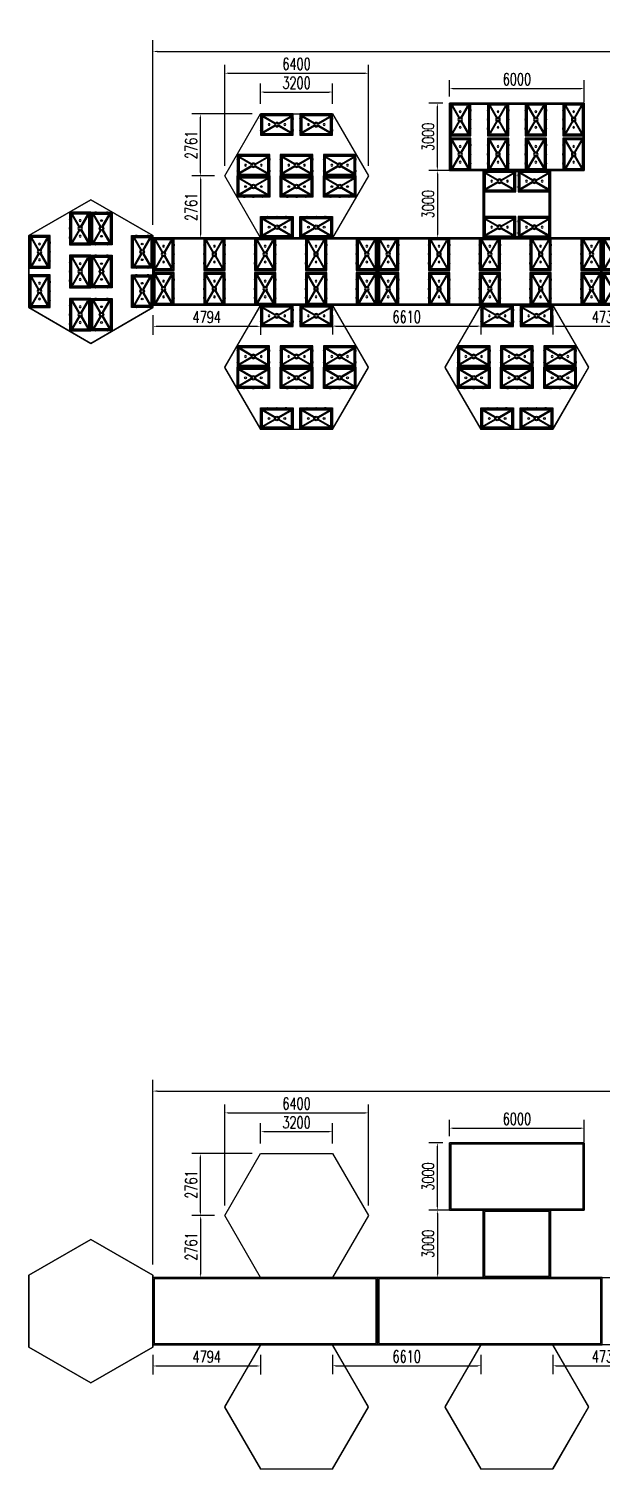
# Model space of a CAD drawing. Header units: millimetres. Extents: x -1825427 to -664413, y 1443096 to 1668257.
# Drawn here: x -1141171 to -1115648, y 1446096 to 1510284 of the extents above; entities that cross this region are included whole.
import ezdxf

# ---------------------------------------------------------------- set-up
doc = ezdxf.new("R2010")
doc.units = ezdxf.units.MM
doc.header["$LTSCALE"] = 10
doc.layers.get('DEFPOINTS').update_dxf_attribs({"linetype": 'CONTINUOUS'})
doc.layers.add('W-FLOAT_BOWL浮筒', color=253, linetype='CONTINUOUS')
doc.layers.add('W-STEEL_FRAME钢架', color=3, linetype='CONTINUOUS')
doc.styles.add('STANDARD_T3', font='simplex.shx', dxfattribs={"width": 0.7, "bigfont": 'gbcbig.shx'})
doc.dimstyles.new('W&&150', dxfattribs={"dimtxt": 525, "dimasz": 150, "dimexe": 375, "dimexo": 450, "dimgap": 150, "dimtad": 1, "dimdec": 0, "dimzin": 0, "dimdsep": 46, "dimtxsty": 'STANDARD_T3', "dimcen": 0.09, "dimclrd": 1, "dimclre": 1, "dimclrt": 7, "dimazin": 2, "dimtfac": 1, "dimtdec": 0, "dimtix": 1, "dimtmove": 2, "dimatfit": 3, "dimfxl": 100, "dimtolj": 1, "dimtzin": 0, "dimarcsym": 0})
doc.dimstyles.new('W&&200', dxfattribs={"dimtxt": 700, "dimasz": 200, "dimexe": 500, "dimexo": 600, "dimgap": 200, "dimtad": 1, "dimdec": 0, "dimzin": 0, "dimdsep": 46, "dimtxsty": 'STANDARD_T3', "dimcen": 0.09, "dimclrd": 1, "dimclre": 1, "dimclrt": 7, "dimazin": 2, "dimtfac": 1, "dimtdec": 0, "dimtix": 1, "dimtmove": 2, "dimatfit": 3, "dimfxl": 100, "dimtolj": 1, "dimtzin": 0, "dimarcsym": 0})

# ---------------------------------------------------------------- blocks, each defined once
blk = doc.blocks.new('DFX')
at = {"layer": 'W-FLOAT_BOWL浮筒'}
for p, q in [((0, 0), (1450, 0)), ((325, 0), (305, 0)), ((735, 0), (715, 0)), ((1125, 0), (1145, 0)), ((0, -205), (0, -225)), ((630, -443), (116, -146)), ((630, -507), (116, -804)), ((650, -409), (136, -111)), ((650, -409), (136, -111)), ((650, -541), (136, -839)), ((650, -541), (136, -839)), ((800, -409), (1314, -111)), ((800, -409), (1314, -111)), ((800, -541), (1314, -839)), ((800, -541), (1314, -839)), ((820, -443), (1334, -146)), ((820, -507), (1334, -804)), ((1450, -205), (1450, -225)), ((0, -725), (0, -745)), ((325, -950), (305, -950)), ((735, -950), (715, -950)), ((1125, -950), (1145, -950)), ((1450, -725), (1450, -745))]:
    blk.add_line(p, q, dxfattribs=at)
for points in [[(0, 0), (1450, 0), (1450, -950), (0, -950)], [(40, -40), (1410, -40), (1410, -910), (40, -910)], [(85, -85), (1365, -85), (1365, -865), (85, -865)]]:
    blk.add_lwpolyline(points, close=True, dxfattribs=at)
for points in [[(350, 0), (350, -39, -0.605909), (280, -39), (280, 0), (305, 0), (305, -20, 1.050157), (325, -20), (325, 0), (350, 0)], [(760, 0), (760, -39, -0.605909), (690, -39), (690, 0), (715, 0), (715, -20, 1.050157), (735, -20), (735, 0), (760, 0)], [(1100, 0), (1100, -39, 0.605909), (1170, -39), (1170, 0), (1145, 0), (1145, -20, -1.050157), (1125, -20), (1125, 0), (1100, 0)], [(0, -180), (39, -180, -0.605909), (39, -250), (0, -250), (0, -225), (20, -225, 1.050157), (20, -205), (0, -205), (0, -180)], [(1450, -180), (1411, -180, 0.605909), (1411, -250), (1450, -250), (1450, -225), (1430, -225, -1.050157), (1430, -205), (1450, -205), (1450, -180)], [(0, -700), (39, -700, -0.605909), (39, -770), (0, -770), (0, -745), (20, -745, 1.050157), (20, -725), (0, -725), (0, -700)], [(350, -950), (350, -911, 0.605909), (280, -911), (280, -950), (305, -950), (305, -930, -1.050157), (325, -930), (325, -950), (350, -950)], [(760, -950), (760, -911, 0.605909), (690, -911), (690, -950), (715, -950), (715, -930, -1.050157), (735, -930), (735, -950), (760, -950)], [(1100, -950), (1100, -911, -0.605909), (1170, -911), (1170, -950), (1145, -950), (1145, -930, 1.050157), (1125, -930), (1125, -950), (1100, -950)], [(1450, -700), (1411, -700, 0.605909), (1411, -770), (1450, -770), (1450, -745), (1430, -745, -1.050157), (1430, -725), (1450, -725), (1450, -700)]]:
    blk.add_lwpolyline(points, format="xyb", dxfattribs=at)
for centre, radius in [((375, -475), 40), ((725, -475), 100), ((725, -475), 60), ((1075, -475), 40)]:
    blk.add_circle(centre, radius, dxfattribs=at)
for centre, start, end in [((126, -129), 59.97711, 239.97711), ((1324, -129), 300.02289, 120.02289), ((126, -821), 120.02289, 300.02289), ((1324, -821), 239.97711, 59.97711)]:
    blk.add_arc(centre, 20, start, end, dxfattribs=at)
blk = doc.blocks.new('*U1917')
at = {"layer": 'W-FLOAT_BOWL浮筒', "xscale": -1, "rotation": 270}
for p in [(475, 50, -917003000), (475, -1500, 917003000)]:
    blk.add_blockref('DFX', p, dxfattribs=at)
blk = doc.blocks.new('*U1918')
at = {"layer": 'W-STEEL_FRAME钢架', "color": 0, "linetype": 'ByBlock', "lineweight": -2, "transparency": 16777216}
for p in [(0, 0), (2262, 0), (4524, 0), (6786, 0), (9048, 0)]:
    blk.add_blockref('*U1917', p, dxfattribs=at)
blk = doc.blocks.new('*U1919')
at = {"layer": 'W-FLOAT_BOWL浮筒', "xscale": -1, "rotation": 270}
for p in [(475, 50, -917003000), (475, -1500, 917003000)]:
    blk.add_blockref('DFX', p, dxfattribs=at)
blk = doc.blocks.new('*U1920')
at = {"layer": 'W-STEEL_FRAME钢架', "color": 0, "linetype": 'ByBlock', "lineweight": -2, "transparency": 16777216}
for p in [(0, 0), (2262, 0), (4524, 0), (6786, 0), (9048, 0)]:
    blk.add_blockref('*U1919', p, dxfattribs=at)
blk = doc.blocks.new('*U1921')
at = {"layer": 'W-FLOAT_BOWL浮筒', "xscale": -1, "rotation": 270}
for p in [(475, 50, -917003000), (475, -1500, 917003000)]:
    blk.add_blockref('DFX', p, dxfattribs=at)
blk = doc.blocks.new('*U1922')
at = {"layer": 'W-STEEL_FRAME钢架', "color": 0, "linetype": 'ByBlock', "lineweight": -2, "transparency": 16777216}
for p in [(0, 0), (2262, 0), (4524, 0), (6786, 0), (9048, 0)]:
    blk.add_blockref('*U1921', p, dxfattribs=at)
blk = doc.blocks.new('*U1906')
at = {"layer": 'W-FLOAT_BOWL浮筒', "xscale": -1, "rotation": 270}
for p in [(475, 50, -917003000), (475, -1500, 917003000)]:
    blk.add_blockref('DFX', p, dxfattribs=at)
blk = doc.blocks.new('*U1907')
at = {"layer": 'W-STEEL_FRAME钢架', "color": 0, "linetype": 'ByBlock', "lineweight": -2, "transparency": 16777216}
for p in [(0, 0), (2050, 0)]:
    blk.add_blockref('*U1906', p, dxfattribs=at)
blk = doc.blocks.new('*U1908')
at = {"layer": 'W-FLOAT_BOWL浮筒', "xscale": -1, "rotation": 270}
for p in [(475, 50, -917003000), (475, -1500, 917003000)]:
    blk.add_blockref('DFX', p, dxfattribs=at)
blk = doc.blocks.new('*U1909')
at = {"layer": 'W-STEEL_FRAME钢架', "color": 0, "linetype": 'ByBlock', "lineweight": -2, "transparency": 16777216}
for p in [(0, 0), (1683, 0), (3366, 0), (5049, 0)]:
    blk.add_blockref('*U1908', p, dxfattribs=at)
blk = doc.blocks.new('*D2070')
at = {"layer": 'DEFPOINTS', "color": 0, "transparency": 16777216}
for p in [(-1075648, 1509274), (-1135648, 1500947, -1834000151), (-1075648, 1500657, 5849)]:
    blk.add_point(p, dxfattribs=at)
at = {"layer": 'W-STEEL_FRAME钢架', "color": 1, "lineweight": -2, "transparency": 16777216}
for p, q in [((-1135648, 1501547), (-1135648, 1509774)), ((-1075648, 1501257), (-1075648, 1509774)), ((-1135448, 1509274), (-1075848, 1509274))]:
    blk.add_line(p, q, dxfattribs=at)
at = {"layer": 'W-STEEL_FRAME钢架', "color": 1, "transparency": 16777216}
for points in [[(-1135448, 1509308), (-1135448, 1509241), (-1135648, 1509274)], [(-1075848, 1509308), (-1075848, 1509241), (-1075648, 1509274)]]:
    blk.add_solid(points, dxfattribs=at)
at = {"layer": 'W-STEEL_FRAME钢架', "color": 7, "transparency": 16777216, "insert": (-1105648, 1509824), "char_height": 700, "attachment_point": 5, "style": 'STANDARD_T3'}
blk.add_mtext('\\A1;60000', dxfattribs=at)
blk = doc.blocks.new('*D2036')
at = {"layer": 'DEFPOINTS', "color": 0, "transparency": 16777216}
for p in [(-1127652, 1507466), (-1130853, 1506489, 5849), (-1127652, 1506489, 5849)]:
    blk.add_point(p, dxfattribs=at)
at = {"layer": 'W-STEEL_FRAME钢架', "color": 1, "lineweight": -2, "transparency": 16777216}
for p, q in [((-1130853, 1506939), (-1130853, 1507841)), ((-1127652, 1506939), (-1127652, 1507841)), ((-1130703, 1507466), (-1127802, 1507466))]:
    blk.add_line(p, q, dxfattribs=at)
at = {"layer": 'W-STEEL_FRAME钢架', "color": 1, "transparency": 16777216}
for points in [[(-1130703, 1507491), (-1130703, 1507441), (-1130853, 1507466)], [(-1127802, 1507491), (-1127802, 1507441), (-1127652, 1507466)]]:
    blk.add_solid(points, dxfattribs=at)
at = {"layer": 'W-STEEL_FRAME钢架', "color": 7, "transparency": 16777216, "insert": (-1129253, 1507878), "char_height": 525, "attachment_point": 5, "style": 'STANDARD_T3'}
blk.add_mtext('\\A1;3200', dxfattribs=at)
blk = doc.blocks.new('*D2071')
at = {"layer": 'DEFPOINTS', "color": 0, "transparency": 16777216}
for p in [(-1133534, 1506489), (-1130776, 1506489, 5849), (-1132452, 1503728, 5849)]:
    blk.add_point(p, dxfattribs=at)
at = {"layer": 'W-STEEL_FRAME钢架', "color": 1, "lineweight": -2, "transparency": 16777216}
for p, q in [((-1131226, 1506489), (-1133909, 1506489)), ((-1133534, 1503878), (-1133534, 1506339)), ((-1132902, 1503728), (-1133909, 1503728))]:
    blk.add_line(p, q, dxfattribs=at)
at = {"layer": 'W-STEEL_FRAME钢架', "color": 1, "transparency": 16777216}
for points in [[(-1133559, 1506339), (-1133509, 1506339), (-1133534, 1506489)], [(-1133559, 1503878), (-1133509, 1503878), (-1133534, 1503728)]]:
    blk.add_solid(points, dxfattribs=at)
at = {"layer": 'W-STEEL_FRAME钢架', "color": 7, "transparency": 16777216, "insert": (-1133947, 1505109), "char_height": 525, "attachment_point": 5, "rotation": 90, "style": 'STANDARD_T3'}
blk.add_mtext('\\A1;2761', dxfattribs=at)
blk = doc.blocks.new('*D2072')
at = {"layer": 'DEFPOINTS', "color": 0, "transparency": 16777216}
for p in [(-1132452, 1503728, 5849), (-1133534, 1500967), (-1130727, 1500967, 5849)]:
    blk.add_point(p, dxfattribs=at)
at = {"layer": 'W-STEEL_FRAME钢架', "color": 1, "lineweight": -2, "transparency": 16777216}
for p, q in [((-1132902, 1503728), (-1133909, 1503728)), ((-1133534, 1503578), (-1133534, 1501117)), ((-1131177, 1500967), (-1133909, 1500967))]:
    blk.add_line(p, q, dxfattribs=at)
at = {"layer": 'W-STEEL_FRAME钢架', "color": 1, "transparency": 16777216}
for points in [[(-1133559, 1503578), (-1133509, 1503578), (-1133534, 1503728)], [(-1133559, 1501117), (-1133509, 1501117), (-1133534, 1500967)]]:
    blk.add_solid(points, dxfattribs=at)
at = {"layer": 'W-STEEL_FRAME钢架', "color": 7, "transparency": 16777216, "insert": (-1133947, 1502348), "char_height": 525, "attachment_point": 5, "rotation": 90, "style": 'STANDARD_T3'}
blk.add_mtext('\\A1;2761', dxfattribs=at)
blk = doc.blocks.new('*D2073')
at = {"layer": 'DEFPOINTS', "color": 0, "transparency": 16777216}
for p in [(-1120942, 1503967, 5849), (-1122985, 1500967), (-1120928, 1500967, 5849)]:
    blk.add_point(p, dxfattribs=at)
at = {"layer": 'W-STEEL_FRAME钢架', "color": 1, "lineweight": -2, "transparency": 16777216}
for p, q in [((-1121392, 1503967), (-1123360, 1503967)), ((-1122985, 1503817), (-1122985, 1501117)), ((-1121378, 1500967), (-1123360, 1500967))]:
    blk.add_line(p, q, dxfattribs=at)
at = {"layer": 'W-STEEL_FRAME钢架', "color": 1, "transparency": 16777216}
for points in [[(-1123010, 1503817), (-1122960, 1503817), (-1122985, 1503967)], [(-1123010, 1501117), (-1122960, 1501117), (-1122985, 1500967)]]:
    blk.add_solid(points, dxfattribs=at)
at = {"layer": 'W-STEEL_FRAME钢架', "color": 7, "transparency": 16777216, "insert": (-1123397, 1502467), "char_height": 525, "attachment_point": 5, "rotation": 90, "style": 'STANDARD_T3'}
blk.add_mtext('\\A1;3000', dxfattribs=at)
blk = doc.blocks.new('*D2074')
at = {"layer": 'DEFPOINTS', "color": 0, "transparency": 16777216}
for p in [(-1122985, 1506967), (-1122297, 1506967, 5849), (-1122376, 1503967)]:
    blk.add_point(p, dxfattribs=at)
at = {"layer": 'W-STEEL_FRAME钢架', "color": 1, "lineweight": -2, "transparency": 16777216}
for p, q in [((-1122747, 1506967), (-1123360, 1506967)), ((-1122985, 1504117), (-1122985, 1506817)), ((-1122826, 1503967), (-1123360, 1503967))]:
    blk.add_line(p, q, dxfattribs=at)
at = {"layer": 'W-STEEL_FRAME钢架', "color": 1, "transparency": 16777216}
for points in [[(-1123010, 1506817), (-1122960, 1506817), (-1122985, 1506967)], [(-1123010, 1504117), (-1122960, 1504117), (-1122985, 1503967)]]:
    blk.add_solid(points, dxfattribs=at)
at = {"layer": 'W-STEEL_FRAME钢架', "color": 7, "transparency": 16777216, "insert": (-1123397, 1505467), "char_height": 525, "attachment_point": 5, "rotation": 90, "style": 'STANDARD_T3'}
blk.add_mtext('\\A1;3000', dxfattribs=at)
blk = doc.blocks.new('*D2075')
at = {"layer": 'DEFPOINTS', "color": 0, "transparency": 16777216}
for p in [(-1116442, 1507623), (-1122442, 1506820, 5849), (-1116442, 1506566, 5849)]:
    blk.add_point(p, dxfattribs=at)
at = {"layer": 'W-STEEL_FRAME钢架', "color": 1, "lineweight": -2, "transparency": 16777216}
for p, q in [((-1122442, 1507270), (-1122442, 1507998)), ((-1116442, 1507016), (-1116442, 1507998)), ((-1122292, 1507623), (-1116592, 1507623))]:
    blk.add_line(p, q, dxfattribs=at)
at = {"layer": 'W-STEEL_FRAME钢架', "color": 1, "transparency": 16777216}
for points in [[(-1122292, 1507648), (-1122292, 1507598), (-1122442, 1507623)], [(-1116592, 1507648), (-1116592, 1507598), (-1116442, 1507623)]]:
    blk.add_solid(points, dxfattribs=at)
at = {"layer": 'W-STEEL_FRAME钢架', "color": 7, "transparency": 16777216, "insert": (-1119442, 1508035), "char_height": 525, "attachment_point": 5, "style": 'STANDARD_T3'}
blk.add_mtext('\\A1;6000', dxfattribs=at)
blk = doc.blocks.new('*D2062')
at = {"layer": 'DEFPOINTS', "color": 0, "transparency": 16777216}
for p in [(-1135648, 1497967, 5849), (-1130854, 1497967, 5849), (-1130854, 1497025)]:
    blk.add_point(p, dxfattribs=at)
at = {"layer": 'W-STEEL_FRAME钢架', "color": 1, "lineweight": -2, "transparency": 16777216}
for p, q in [((-1135648, 1497517), (-1135648, 1496650)), ((-1130854, 1497517), (-1130854, 1496650)), ((-1135498, 1497025), (-1131004, 1497025))]:
    blk.add_line(p, q, dxfattribs=at)
at = {"layer": 'W-STEEL_FRAME钢架', "color": 1, "transparency": 16777216}
for points in [[(-1135498, 1497050), (-1135498, 1497000), (-1135648, 1497025)], [(-1131004, 1497050), (-1131004, 1497000), (-1130854, 1497025)]]:
    blk.add_solid(points, dxfattribs=at)
at = {"layer": 'W-STEEL_FRAME钢架', "color": 7, "transparency": 16777216, "insert": (-1133251, 1497437), "char_height": 525, "attachment_point": 5, "style": 'STANDARD_T3'}
blk.add_mtext('\\A1;4794', dxfattribs=at)
blk = doc.blocks.new('*D1988')
at = {"layer": 'DEFPOINTS', "color": 0, "transparency": 16777216}
for p in [(-1127654, 1497967, 5849), (-1121044, 1497967, 5849), (-1121044, 1497035)]:
    blk.add_point(p, dxfattribs=at)
at = {"layer": 'W-STEEL_FRAME钢架', "color": 1, "lineweight": -2, "transparency": 16777216}
for p, q in [((-1127654, 1497517), (-1127654, 1496660)), ((-1121044, 1497517), (-1121044, 1496660)), ((-1127504, 1497035), (-1121194, 1497035))]:
    blk.add_line(p, q, dxfattribs=at)
at = {"layer": 'W-STEEL_FRAME钢架', "color": 1, "transparency": 16777216}
for points in [[(-1127504, 1497060), (-1127504, 1497010), (-1127654, 1497035)], [(-1121194, 1497060), (-1121194, 1497010), (-1121044, 1497035)]]:
    blk.add_solid(points, dxfattribs=at)
at = {"layer": 'W-STEEL_FRAME钢架', "color": 7, "transparency": 16777216, "insert": (-1124349, 1497447), "char_height": 525, "attachment_point": 5, "style": 'STANDARD_T3'}
blk.add_mtext('\\A1;6610', dxfattribs=at)
blk = doc.blocks.new('*D2047')
at = {"layer": 'DEFPOINTS', "color": 0, "transparency": 16777216}
for p in [(-1117844, 1497965, 4102), (-1113111, 1497966, 5849), (-1113111, 1497032)]:
    blk.add_point(p, dxfattribs=at)
at = {"layer": 'W-STEEL_FRAME钢架', "color": 1, "lineweight": -2, "transparency": 16777216}
for p, q in [((-1117844, 1497515), (-1117844, 1496657)), ((-1113111, 1497516), (-1113111, 1496657)), ((-1117694, 1497032), (-1113261, 1497032))]:
    blk.add_line(p, q, dxfattribs=at)
at = {"layer": 'W-STEEL_FRAME钢架', "color": 1, "transparency": 16777216}
for points in [[(-1117694, 1497057), (-1117694, 1497007), (-1117844, 1497032)], [(-1113261, 1497057), (-1113261, 1497007), (-1113111, 1497032)]]:
    blk.add_solid(points, dxfattribs=at)
at = {"layer": 'W-STEEL_FRAME钢架', "color": 7, "transparency": 16777216, "insert": (-1115477, 1497445), "char_height": 525, "attachment_point": 5, "style": 'STANDARD_T3'}
blk.add_mtext('\\A1;4732', dxfattribs=at)
blk = doc.blocks.new('*D2077')
at = {"layer": 'DEFPOINTS', "color": 0, "transparency": 16777216}
for p in [(-1126052, 1508304), (-1132452, 1503728, 5849), (-1126052, 1503728, 5849)]:
    blk.add_point(p, dxfattribs=at)
at = {"layer": 'W-STEEL_FRAME钢架', "color": 1, "lineweight": -2, "transparency": 16777216}
for p, q in [((-1132452, 1504178), (-1132452, 1508679)), ((-1126052, 1504178), (-1126052, 1508679)), ((-1132302, 1508304), (-1126202, 1508304))]:
    blk.add_line(p, q, dxfattribs=at)
at = {"layer": 'W-STEEL_FRAME钢架', "color": 1, "transparency": 16777216}
for points in [[(-1132302, 1508329), (-1132302, 1508279), (-1132452, 1508304)], [(-1126202, 1508329), (-1126202, 1508279), (-1126052, 1508304)]]:
    blk.add_solid(points, dxfattribs=at)
at = {"layer": 'W-STEEL_FRAME钢架', "color": 7, "transparency": 16777216, "insert": (-1129252, 1508717), "char_height": 525, "attachment_point": 5, "style": 'STANDARD_T3'}
blk.add_mtext('\\A1;6400', dxfattribs=at)
blk = doc.blocks.new('*D2117')
at = {"layer": 'DEFPOINTS', "color": 0, "transparency": 16777216}
for p in [(-1075648, 1462945), (-1135648, 1454618, -1834000151), (-1075648, 1454328, 5849)]:
    blk.add_point(p, dxfattribs=at)
at = {"layer": 'W-STEEL_FRAME钢架', "color": 1, "lineweight": -2, "transparency": 16777216}
for p, q in [((-1135648, 1455218), (-1135648, 1463445)), ((-1135448, 1462945), (-1075848, 1462945)), ((-1075648, 1454928), (-1075648, 1463445))]:
    blk.add_line(p, q, dxfattribs=at)
at = {"layer": 'W-STEEL_FRAME钢架', "color": 1, "transparency": 16777216}
for points in [[(-1135448, 1462978), (-1135448, 1462912), (-1135648, 1462945)], [(-1075848, 1462978), (-1075848, 1462912), (-1075648, 1462945)]]:
    blk.add_solid(points, dxfattribs=at)
at = {"layer": 'W-STEEL_FRAME钢架', "color": 7, "transparency": 16777216, "insert": (-1105648, 1463495), "char_height": 700, "attachment_point": 5, "style": 'STANDARD_T3'}
blk.add_mtext('\\A1;60000', dxfattribs=at)
blk = doc.blocks.new('*D2103')
at = {"layer": 'DEFPOINTS', "color": 0, "transparency": 16777216}
for p in [(-1127652, 1461137), (-1130853, 1460160, 5849), (-1127652, 1460160, 5849)]:
    blk.add_point(p, dxfattribs=at)
at = {"layer": 'W-STEEL_FRAME钢架', "color": 1, "lineweight": -2, "transparency": 16777216}
for p, q in [((-1130853, 1460610), (-1130853, 1461512)), ((-1130703, 1461137), (-1127802, 1461137)), ((-1127652, 1460610), (-1127652, 1461512))]:
    blk.add_line(p, q, dxfattribs=at)
at = {"layer": 'W-STEEL_FRAME钢架', "color": 1, "transparency": 16777216}
for points in [[(-1130703, 1461162), (-1130703, 1461112), (-1130853, 1461137)], [(-1127802, 1461162), (-1127802, 1461112), (-1127652, 1461137)]]:
    blk.add_solid(points, dxfattribs=at)
at = {"layer": 'W-STEEL_FRAME钢架', "color": 7, "transparency": 16777216, "insert": (-1129253, 1461549), "char_height": 525, "attachment_point": 5, "style": 'STANDARD_T3'}
blk.add_mtext('\\A1;3200', dxfattribs=at)
blk = doc.blocks.new('*D2118')
at = {"layer": 'DEFPOINTS', "color": 0, "transparency": 16777216}
for p in [(-1133534, 1460160), (-1130776, 1460160, 5849), (-1132452, 1457399, 5849)]:
    blk.add_point(p, dxfattribs=at)
at = {"layer": 'W-STEEL_FRAME钢架', "color": 1, "lineweight": -2, "transparency": 16777216}
for p, q in [((-1131226, 1460160), (-1133909, 1460160)), ((-1133534, 1457549), (-1133534, 1460010)), ((-1132902, 1457399), (-1133909, 1457399))]:
    blk.add_line(p, q, dxfattribs=at)
at = {"layer": 'W-STEEL_FRAME钢架', "color": 1, "transparency": 16777216}
for points in [[(-1133559, 1460010), (-1133509, 1460010), (-1133534, 1460160)], [(-1133559, 1457549), (-1133509, 1457549), (-1133534, 1457399)]]:
    blk.add_solid(points, dxfattribs=at)
at = {"layer": 'W-STEEL_FRAME钢架', "color": 7, "transparency": 16777216, "insert": (-1133947, 1458780), "char_height": 525, "attachment_point": 5, "rotation": 90, "style": 'STANDARD_T3'}
blk.add_mtext('\\A1;2761', dxfattribs=at)
blk = doc.blocks.new('*D2104')
at = {"layer": 'DEFPOINTS', "color": 0, "transparency": 16777216}
for p in [(-1132452, 1457399, 5849), (-1133534, 1454638), (-1130727, 1454638, 5849)]:
    blk.add_point(p, dxfattribs=at)
at = {"layer": 'W-STEEL_FRAME钢架', "color": 1, "lineweight": -2, "transparency": 16777216}
for p, q in [((-1132902, 1457399), (-1133909, 1457399)), ((-1133534, 1457249), (-1133534, 1454788)), ((-1131177, 1454638), (-1133909, 1454638))]:
    blk.add_line(p, q, dxfattribs=at)
at = {"layer": 'W-STEEL_FRAME钢架', "color": 1, "transparency": 16777216}
for points in [[(-1133559, 1457249), (-1133509, 1457249), (-1133534, 1457399)], [(-1133559, 1454788), (-1133509, 1454788), (-1133534, 1454638)]]:
    blk.add_solid(points, dxfattribs=at)
at = {"layer": 'W-STEEL_FRAME钢架', "color": 7, "transparency": 16777216, "insert": (-1133947, 1456019), "char_height": 525, "attachment_point": 5, "rotation": 90, "style": 'STANDARD_T3'}
blk.add_mtext('\\A1;2761', dxfattribs=at)
blk = doc.blocks.new('*D2119')
at = {"layer": 'DEFPOINTS', "color": 0, "transparency": 16777216}
for p in [(-1120942, 1457638, 5849), (-1122985, 1454638), (-1120928, 1454638, 5849)]:
    blk.add_point(p, dxfattribs=at)
at = {"layer": 'W-STEEL_FRAME钢架', "color": 1, "lineweight": -2, "transparency": 16777216}
for p, q in [((-1121392, 1457638), (-1123360, 1457638)), ((-1122985, 1457488), (-1122985, 1454788)), ((-1121378, 1454638), (-1123360, 1454638))]:
    blk.add_line(p, q, dxfattribs=at)
at = {"layer": 'W-STEEL_FRAME钢架', "color": 1, "transparency": 16777216}
for points in [[(-1123010, 1457488), (-1122960, 1457488), (-1122985, 1457638)], [(-1123010, 1454788), (-1122960, 1454788), (-1122985, 1454638)]]:
    blk.add_solid(points, dxfattribs=at)
at = {"layer": 'W-STEEL_FRAME钢架', "color": 7, "transparency": 16777216, "insert": (-1123397, 1456138), "char_height": 525, "attachment_point": 5, "rotation": 90, "style": 'STANDARD_T3'}
blk.add_mtext('\\A1;3000', dxfattribs=at)
blk = doc.blocks.new('*D2120')
at = {"layer": 'DEFPOINTS', "color": 0, "transparency": 16777216}
for p in [(-1122985, 1460638), (-1122297, 1460638, 5849), (-1122376, 1457638)]:
    blk.add_point(p, dxfattribs=at)
at = {"layer": 'W-STEEL_FRAME钢架', "color": 1, "lineweight": -2, "transparency": 16777216}
for p, q in [((-1122747, 1460638), (-1123360, 1460638)), ((-1122985, 1457788), (-1122985, 1460488)), ((-1122826, 1457638), (-1123360, 1457638))]:
    blk.add_line(p, q, dxfattribs=at)
at = {"layer": 'W-STEEL_FRAME钢架', "color": 1, "transparency": 16777216}
for points in [[(-1123010, 1460488), (-1122960, 1460488), (-1122985, 1460638)], [(-1123010, 1457788), (-1122960, 1457788), (-1122985, 1457638)]]:
    blk.add_solid(points, dxfattribs=at)
at = {"layer": 'W-STEEL_FRAME钢架', "color": 7, "transparency": 16777216, "insert": (-1123397, 1459138), "char_height": 525, "attachment_point": 5, "rotation": 90, "style": 'STANDARD_T3'}
blk.add_mtext('\\A1;3000', dxfattribs=at)
blk = doc.blocks.new('*D2121')
at = {"layer": 'DEFPOINTS', "color": 0, "transparency": 16777216}
for p in [(-1116442, 1461294), (-1122442, 1460491, 5849), (-1116442, 1460237, 5849)]:
    blk.add_point(p, dxfattribs=at)
at = {"layer": 'W-STEEL_FRAME钢架', "color": 1, "lineweight": -2, "transparency": 16777216}
for p, q in [((-1122442, 1460941), (-1122442, 1461669)), ((-1116442, 1460687), (-1116442, 1461669)), ((-1122292, 1461294), (-1116592, 1461294))]:
    blk.add_line(p, q, dxfattribs=at)
at = {"layer": 'W-STEEL_FRAME钢架', "color": 1, "transparency": 16777216}
for points in [[(-1122292, 1461319), (-1122292, 1461269), (-1122442, 1461294)], [(-1116592, 1461319), (-1116592, 1461269), (-1116442, 1461294)]]:
    blk.add_solid(points, dxfattribs=at)
at = {"layer": 'W-STEEL_FRAME钢架', "color": 7, "transparency": 16777216, "insert": (-1119442, 1461706), "char_height": 525, "attachment_point": 5, "style": 'STANDARD_T3'}
blk.add_mtext('\\A1;6000', dxfattribs=at)
blk = doc.blocks.new('*D2122')
at = {"layer": 'DEFPOINTS', "color": 0, "transparency": 16777216}
for p in [(-1135648, 1451638, 5849), (-1130854, 1451638, 5849), (-1130854, 1450695)]:
    blk.add_point(p, dxfattribs=at)
at = {"layer": 'W-STEEL_FRAME钢架', "color": 1, "lineweight": -2, "transparency": 16777216}
for p, q in [((-1135648, 1451188), (-1135648, 1450320)), ((-1135498, 1450695), (-1131004, 1450695)), ((-1130854, 1451188), (-1130854, 1450320))]:
    blk.add_line(p, q, dxfattribs=at)
at = {"layer": 'W-STEEL_FRAME钢架', "color": 1, "transparency": 16777216}
for points in [[(-1135498, 1450720), (-1135498, 1450670), (-1135648, 1450695)], [(-1131004, 1450720), (-1131004, 1450670), (-1130854, 1450695)]]:
    blk.add_solid(points, dxfattribs=at)
at = {"layer": 'W-STEEL_FRAME钢架', "color": 7, "transparency": 16777216, "insert": (-1133251, 1451108), "char_height": 525, "attachment_point": 5, "style": 'STANDARD_T3'}
blk.add_mtext('\\A1;4794', dxfattribs=at)
blk = doc.blocks.new('*D2112')
at = {"layer": 'DEFPOINTS', "color": 0, "transparency": 16777216}
for p in [(-1127654, 1451638, 5849), (-1121044, 1451638, 5849), (-1121044, 1450706)]:
    blk.add_point(p, dxfattribs=at)
at = {"layer": 'W-STEEL_FRAME钢架', "color": 1, "lineweight": -2, "transparency": 16777216}
for p, q in [((-1127654, 1451188), (-1127654, 1450331)), ((-1127504, 1450706), (-1121194, 1450706)), ((-1121044, 1451188), (-1121044, 1450331))]:
    blk.add_line(p, q, dxfattribs=at)
at = {"layer": 'W-STEEL_FRAME钢架', "color": 1, "transparency": 16777216}
for points in [[(-1127504, 1450731), (-1127504, 1450681), (-1127654, 1450706)], [(-1121194, 1450731), (-1121194, 1450681), (-1121044, 1450706)]]:
    blk.add_solid(points, dxfattribs=at)
at = {"layer": 'W-STEEL_FRAME钢架', "color": 7, "transparency": 16777216, "insert": (-1124349, 1451118), "char_height": 525, "attachment_point": 5, "style": 'STANDARD_T3'}
blk.add_mtext('\\A1;6610', dxfattribs=at)
blk = doc.blocks.new('*D2114')
at = {"layer": 'DEFPOINTS', "color": 0, "transparency": 16777216}
for p in [(-1117844, 1451636, 4102), (-1113111, 1451637, 5849), (-1113111, 1450703)]:
    blk.add_point(p, dxfattribs=at)
at = {"layer": 'W-STEEL_FRAME钢架', "color": 1, "lineweight": -2, "transparency": 16777216}
for p, q in [((-1117844, 1451186), (-1117844, 1450328)), ((-1117694, 1450703), (-1113261, 1450703)), ((-1113111, 1451187), (-1113111, 1450328))]:
    blk.add_line(p, q, dxfattribs=at)
at = {"layer": 'W-STEEL_FRAME钢架', "color": 1, "transparency": 16777216}
for points in [[(-1117694, 1450728), (-1117694, 1450678), (-1117844, 1450703)], [(-1113261, 1450728), (-1113261, 1450678), (-1113111, 1450703)]]:
    blk.add_solid(points, dxfattribs=at)
at = {"layer": 'W-STEEL_FRAME钢架', "color": 7, "transparency": 16777216, "insert": (-1115477, 1451116), "char_height": 525, "attachment_point": 5, "style": 'STANDARD_T3'}
blk.add_mtext('\\A1;4732', dxfattribs=at)
blk = doc.blocks.new('*D2126')
at = {"layer": 'DEFPOINTS', "color": 0, "transparency": 16777216}
for p in [(-1126052, 1461975), (-1132452, 1457399, 5849), (-1126052, 1457399, 5849)]:
    blk.add_point(p, dxfattribs=at)
at = {"layer": 'W-STEEL_FRAME钢架', "color": 1, "lineweight": -2, "transparency": 16777216}
for p, q in [((-1132452, 1457849), (-1132452, 1462350)), ((-1126052, 1457849), (-1126052, 1462350)), ((-1132302, 1461975), (-1126202, 1461975))]:
    blk.add_line(p, q, dxfattribs=at)
at = {"layer": 'W-STEEL_FRAME钢架', "color": 1, "transparency": 16777216}
for points in [[(-1132302, 1462000), (-1132302, 1461950), (-1132452, 1461975)], [(-1126202, 1462000), (-1126202, 1461950), (-1126052, 1461975)]]:
    blk.add_solid(points, dxfattribs=at)
at = {"layer": 'W-STEEL_FRAME钢架', "color": 7, "transparency": 16777216, "insert": (-1129252, 1462387), "char_height": 525, "attachment_point": 5, "style": 'STANDARD_T3'}
blk.add_mtext('\\A1;6400', dxfattribs=at)

msp = doc.modelspace()

# ---------------------------------------------------------------- linework, layer by layer
at = {"layer": 'W-STEEL_FRAME钢架', "elevation": 5848.7}
for points in [[(-1138410.4, 1502667.4), (-1135648.9, 1501067.4), (-1135648.9, 1500967.4), (-1130851.4, 1500967.4), (-1132452.2, 1503728.4), (-1130852.9, 1506489.5), (-1127651.5, 1506489.5), (-1126052.2, 1503728.4), (-1127651.5, 1500967.4), (-1120941.9, 1500967.3), (-1120941.9, 1503967.4), (-1122441.9, 1503967.3), (-1122441.9, 1506967.3), (-1116441.9, 1506967.3), (-1116441.9, 1503967.3), (-1117953.8, 1503967.4), (-1117953, 1500967.4), (-1110751.7, 1500967.4)], [(-1113120.1, 1497967.4), (-1117844.5, 1497967.4), (-1116257.7, 1495196.1), (-1117851.1, 1492424.8), (-1121039.3, 1492424.8), (-1122634.1, 1495196.1), (-1121044.5, 1497967.4), (-1127654.4, 1497967.4), (-1126067.6, 1495196.1), (-1127661, 1492424.8), (-1130849.2, 1492424.8), (-1132444, 1495196.1), (-1130854.4, 1497967.4), (-1135648.1, 1497967.4), (-1135648, 1497867.4), (-1138408.7, 1496267.4), (-1141170.2, 1497867.4), (-1141171, 1501067.4), (-1138410.4, 1502667.4)], [(-1138409.1, 1496267.4), (-1135648.1, 1497866.7), (-1135648.1, 1501068.1), (-1138409.1, 1502667.4), (-1141170.2, 1501068.1), (-1141170.2, 1497868.1), (-1138409.1, 1496267.4)], [(-1132455.1, 1495206.3), (-1130855.8, 1492445.3), (-1127654.4, 1492445.3), (-1126055.1, 1495206.3), (-1127654.4, 1497967.4), (-1130854.4, 1497967.4), (-1132455.1, 1495206.3)], [(-1122645.2, 1495206.3), (-1121045.9, 1492445.3), (-1117844.5, 1492445.3), (-1116245.2, 1495206.3), (-1117844.5, 1497967.4), (-1121044.5, 1497967.4), (-1122645.2, 1495206.3)], [(-1138410.4, 1456338.2), (-1135648.9, 1454738.2), (-1135648.9, 1454638.2), (-1130851.4, 1454638.2), (-1132452.2, 1457399.3), (-1130852.9, 1460160.3), (-1127651.5, 1460160.3), (-1126052.2, 1457399.3), (-1127651.5, 1454638.2), (-1120941.9, 1454638.2), (-1120941.9, 1457638.2), (-1122441.9, 1457638.2), (-1122441.9, 1460638.2), (-1116441.9, 1460638.2), (-1116441.9, 1457638.2), (-1117953.8, 1457638.2), (-1117953, 1454638.2), (-1110751.7, 1454638.2)], [(-1113120.1, 1451638.2), (-1117844.5, 1451638.2), (-1116257.7, 1448867), (-1117851.1, 1446095.7), (-1121039.3, 1446095.7), (-1122634.1, 1448867), (-1121044.5, 1451638.2), (-1127654.4, 1451638.2), (-1126067.6, 1448867), (-1127661, 1446095.7), (-1130849.2, 1446095.7), (-1132444, 1448867), (-1130854.4, 1451638.2), (-1135648.1, 1451638.2), (-1135648, 1451538.2), (-1138408.7, 1449938.2), (-1141170.2, 1451538.2), (-1141171, 1454738.2), (-1138410.4, 1456338.2)], [(-1138409.1, 1449938.2), (-1135648.1, 1451537.5), (-1135648.1, 1454739), (-1138409.1, 1456338.2), (-1141170.2, 1454739), (-1141170.2, 1451539), (-1138409.1, 1449938.2)], [(-1132455.1, 1448877.2), (-1130855.8, 1446116.1), (-1127654.4, 1446116.1), (-1126055.1, 1448877.2), (-1127654.4, 1451638.2), (-1130854.4, 1451638.2), (-1132455.1, 1448877.2)], [(-1122645.2, 1448877.2), (-1121045.9, 1446116.1), (-1117844.5, 1446116.1), (-1116245.2, 1448877.2), (-1117844.5, 1451638.2), (-1121044.5, 1451638.2), (-1122645.2, 1448877.2)]]:
    msp.add_lwpolyline(points, dxfattribs=at)
for points in [[(-1122441.9, 1503967.3), (-1116441.9, 1503967.3), (-1116441.9, 1506967.3), (-1122441.9, 1506967.3)], [(-1122383.9, 1504025.3), (-1116499.9, 1504025.3), (-1116499.9, 1506909.3), (-1122383.9, 1506909.3)], [(-1117941.9, 1500967.3), (-1117941.9, 1503967.3), (-1120941.9, 1503967.3), (-1120941.9, 1500967.3)], [(-1117999.9, 1501025.3), (-1117999.9, 1503909.3), (-1120883.9, 1503909.3), (-1120883.9, 1501025.3)], [(-1135648.1, 1497967.4), (-1125648.1, 1497967.4), (-1125648.1, 1500967.4), (-1135648.1, 1500967.4)], [(-1135590.1, 1498025.4), (-1125706.1, 1498025.4), (-1125706.1, 1500909.4), (-1135590.1, 1500909.4)], [(-1125648, 1497967.4), (-1115648, 1497967.4), (-1115648, 1500967.4), (-1125648, 1500967.4)], [(-1125590, 1498025.4), (-1115706, 1498025.4), (-1115706, 1500909.4), (-1125590, 1500909.4)], [(-1122441.9, 1457638.2), (-1116441.9, 1457638.2), (-1116441.9, 1460638.2), (-1122441.9, 1460638.2)], [(-1122383.9, 1457696.2), (-1116499.9, 1457696.2), (-1116499.9, 1460580.2), (-1122383.9, 1460580.2)], [(-1117941.9, 1454638.2), (-1117941.9, 1457638.2), (-1120941.9, 1457638.2), (-1120941.9, 1454638.2)], [(-1117999.9, 1454696.2), (-1117999.9, 1457580.2), (-1120883.9, 1457580.2), (-1120883.9, 1454696.2)], [(-1135648.1, 1451638.2), (-1125648.1, 1451638.2), (-1125648.1, 1454638.2), (-1135648.1, 1454638.2)], [(-1135590.1, 1451696.2), (-1125706.1, 1451696.2), (-1125706.1, 1454580.2), (-1135590.1, 1454580.2)], [(-1125648, 1451638.2), (-1115648, 1451638.2), (-1115648, 1454638.2), (-1125648, 1454638.2)], [(-1125590, 1451696.2), (-1115706, 1451696.2), (-1115706, 1454580.2), (-1125590, 1454580.2)]]:
    msp.add_lwpolyline(points, close=True, dxfattribs=at)

# ---------------------------------------------------------------- block references
at = {"layer": 'W-FLOAT_BOWL浮筒', "xscale": -1}
for p, rotation in [((-1130851.7, 1505539.5, 5848.7), 179.9848839005462), ((-1129101.7, 1505539.9, 5848.7), 179.9848839005462), ((-1131897.2, 1503728.4, 5848.7), 179.9999132257784), ((-1129977.2, 1503728.4, 5848.7), 179.9999132257784), ((-1128057.2, 1503728.4, 5848.7), 179.9999132257784), ((-1138409.1, 1500662.4, 5848.7), 270), ((-1140220.5, 1499617.8, 5848.7), 269.9849706747678), ((-1138409.1, 1498742.4, 5848.7), 270), ((-1140220.2, 1497867.9, 5848.7), 269.9849706747678), ((-1138409.1, 1496822.4, 5848.7), 270), ((-1130854.6, 1497017.4, 5848.7), 179.9849706747678), ((-1129104.6, 1497017.8, 5848.7), 179.9849706747678), ((-1121044.7, 1497017.4, 5848.7), 179.9849706747678), ((-1119294.7, 1497017.8, 5848.7), 179.9849706747678), ((-1131900.1, 1495206.3, 5848.7), 180), ((-1129980.1, 1495206.3, 5848.7), 180), ((-1128060.1, 1495206.3, 5848.7), 180), ((-1122090.2, 1495206.3, 5848.7), 180), ((-1120170.2, 1495206.3, 5848.7), 180), ((-1118250.2, 1495206.3, 5848.7), 180)]:
    msp.add_blockref('DFX', p, dxfattribs=dict(at, rotation=rotation))
at = {"layer": 'W-FLOAT_BOWL浮筒'}
for p, rotation in [((-1131897.2, 1503728.4, 5848.7), 359.9999132195223), ((-1129977.2, 1503728.4, 5848.7), 359.9999132195223), ((-1128057.2, 1503728.4, 5848.7), 359.9999132195223), ((-1138409.1, 1500662.4, 5848.7), 89.99999999374391), ((-1130851.7, 1501917.4, 5848.7), 0.01494254475455122), ((-1129101.7, 1501917, 5848.7), 0.01494254475455122), ((-1136597.7, 1499617.8, 5848.7), 90.0150293189761), ((-1138409.1, 1498742.4, 5848.7), 89.99999999374391), ((-1136598.1, 1497867.9, 5848.7), 90.0150293189761), ((-1138409.1, 1496822.4, 5848.7), 89.99999999374391), ((-1130854.6, 1493395.3, 5848.7), 0.01502931897609671), ((-1129104.6, 1493394.9, 5848.7), 0.01502931897609671), ((-1121044.7, 1493395.3, 5848.7), 0.01502931897609671), ((-1119294.7, 1493394.9, 5848.7), 0.01502931897609671)]:
    msp.add_blockref('DFX', p, dxfattribs=dict(at, rotation=rotation))
for p in [(-1131900.1, 1495206.3, 5848.7), (-1129980.1, 1495206.3, 5848.7), (-1128060.1, 1495206.3, 5848.7), (-1122090.2, 1495206.3, 5848.7), (-1120170.2, 1495206.3, 5848.7), (-1118250.2, 1495206.3, 5848.7)]:
    msp.add_blockref('DFX', p, dxfattribs=at)
at = {"layer": 'W-STEEL_FRAME钢架'}
for name, p in [('*U1909', (-1121966.9, 1505467.3, 917008848.7)), ('*U1918', (-1135173.1, 1499467.4, -916997151.3)), ('*U1920', (-1125173.1, 1499467.4, -916997151.3)), ('*U1922', (-1115173, 1499467.4, -916997151.3))]:
    msp.add_blockref(name, p, dxfattribs=at)
at = {"layer": 'W-STEEL_FRAME钢架', "rotation": 90}
msp.add_blockref('*U1907', (-1119441.9, 1501442.1, -916997151.3), dxfattribs=at)

# ---------------------------------------------------------------- dimensions: what is measured, and where the dimension line sits
at = {"layer": 'W-STEEL_FRAME钢架'}
for base, p1, p2, dimstyle, picture, middle in [((-1075647.9, 1509274.3), (-1135648.1, 1500947.4, -1834000151.3), (-1075647.9, 1500656.7, 5848.7), 'W&&200', '*D2070', (-1105648, 1509824.3)), ((-1126052.2, 1508304), (-1132452.2, 1503728.4, 5848.7), (-1126052.2, 1503728.4, 5848.7), 'W&&150', '*D2077', (-1129252.2, 1508716.5)), ((-1127652.5, 1507465.8), (-1130852.9, 1506489.5, 5848.7), (-1127652.5, 1506489.5, 5848.7), 'W&&150', '*D2036', (-1129252.7, 1507878.3)), ((-1116441.9, 1507622.8), (-1122441.9, 1506820.1, 5848.7), (-1116441.9, 1506566.1, 5848.7), 'W&&150', '*D2075', (-1119441.9, 1508035.3)), ((-1130854.4, 1497024.6), (-1135648.1, 1497967.4, 5848.7), (-1130854.4, 1497967.4, 5848.7), 'W&&150', '*D2062', (-1133251.2, 1497437.1)), ((-1121044.5, 1497034.9), (-1127654.4, 1497967.4, 5848.7), (-1121044.5, 1497967.4, 5848.7), 'W&&150', '*D1988', (-1124349.4, 1497447.4)), ((-1113111.1, 1497032.5, 1747), (-1117843.5, 1497964.9, 5848.7), (-1113111.1, 1497966.1, 7595.8), 'W&&150', '*D2047', (-1115477.3, 1497445, 1747)), ((-1075647.9, 1462945.1), (-1135648.1, 1454618.3, -1834000151.3), (-1075647.9, 1454327.6, 5848.7), 'W&&200', '*D2117', (-1105648, 1463495.1)), ((-1126052.2, 1461974.9), (-1132452.2, 1457399.3, 5848.7), (-1126052.2, 1457399.3, 5848.7), 'W&&150', '*D2126', (-1129252.2, 1462387.4)), ((-1127652.5, 1461136.6), (-1130852.9, 1460160.3, 5848.7), (-1127652.5, 1460160.3, 5848.7), 'W&&150', '*D2103', (-1129252.7, 1461549.1)), ((-1116441.9, 1461293.7), (-1122441.9, 1460491, 5848.7), (-1116441.9, 1460237, 5848.7), 'W&&150', '*D2121', (-1119441.9, 1461706.2)), ((-1130854.4, 1450695.5), (-1135648.1, 1451638.2, 5848.7), (-1130854.4, 1451638.2, 5848.7), 'W&&150', '*D2122', (-1133251.2, 1451108)), ((-1121044.5, 1450705.8), (-1127654.4, 1451638.2, 5848.7), (-1121044.5, 1451638.2, 5848.7), 'W&&150', '*D2112', (-1124349.4, 1451118.3)), ((-1113111.1, 1450703.3, 1747), (-1117843.5, 1451635.7, 5848.7), (-1113111.1, 1451637, 7595.8), 'W&&150', '*D2114', (-1115477.3, 1451115.8, 1747))]:
    dim = msp.add_linear_dim(base=base, p1=p1, p2=p2, dimstyle=dimstyle, dxfattribs=at)
    dim.commit()
    dim.dimension.update_dxf_attribs({"geometry": picture, "text_midpoint": middle})
for base, p1, p2, picture, middle in [((-1122984.9, 1506967.3), (-1122375.8, 1503967.3), (-1122297.2, 1506967.3, 5848.7), '*D2074', (-1123397.4, 1505467.3)), ((-1133534.1, 1506489.5), (-1132452.2, 1503728.4, 5848.7), (-1130775.6, 1506489.5, 5848.7), '*D2071', (-1133946.6, 1505109)), ((-1122984.9, 1500967.3), (-1120941.7, 1503967.3, 5848.7), (-1120928.1, 1500967.3, 5848.7), '*D2073', (-1123397.4, 1502467.3)), ((-1133534.1, 1500967.4), (-1132452.2, 1503728.4, 5848.7), (-1130726.7, 1500967.4, 5848.7), '*D2072', (-1133946.6, 1502347.9)), ((-1122984.9, 1460638.2), (-1122375.8, 1457638.2), (-1122297.2, 1460638.2, 5848.7), '*D2120', (-1123397.4, 1459138.2)), ((-1133534.1, 1460160.3), (-1132452.2, 1457399.3, 5848.7), (-1130775.6, 1460160.3, 5848.7), '*D2118', (-1133946.6, 1458779.8)), ((-1133534.1, 1454638.2), (-1132452.2, 1457399.3, 5848.7), (-1130726.7, 1454638.2, 5848.7), '*D2104', (-1133946.6, 1456018.8)), ((-1122984.9, 1454638.2), (-1120941.7, 1457638.2, 5848.7), (-1120928.1, 1454638.2, 5848.7), '*D2119', (-1123397.4, 1456138.2))]:
    dim = msp.add_linear_dim(base=base, p1=p1, p2=p2, angle=90, dimstyle='W&&150', dxfattribs=at)
    dim.commit()
    dim.dimension.update_dxf_attribs({"geometry": picture, "text_midpoint": middle})

doc.saveas('drawing.dxf')
